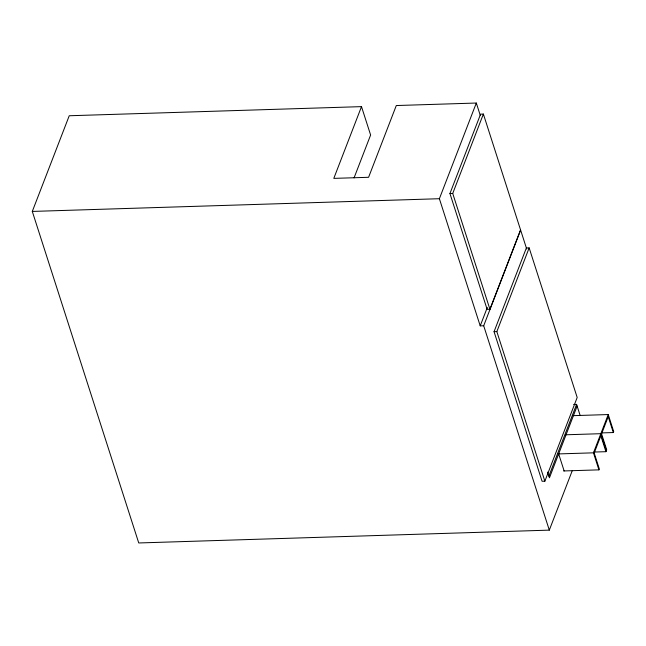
<?xml version="1.0" encoding="UTF-8"?>
<svg xmlns="http://www.w3.org/2000/svg" width="646" height="646" viewBox="0 0 646 646"><rect width="100%" height="100%" fill="white"/><g stroke="black" fill="none" stroke-linecap="round" stroke-linejoin="round"><path stroke-width="0.97" d="M572.122 471.039L549.31 530.132L138.745 542.963L32.3 211.428L69.235 115.755L361.502 106.63L370.618 135.014L354.065 177.876M361.502 106.63L333.804 178.377L368.591 177.295L396.297 105.54L476.32 103.037L480.269 115.343M526.708 249.017L520.628 230.097L483.692 325.762L480.212 325.875L439.385 198.71L476.32 103.037M449.939 193.534L480.592 114.148L483.378 114.059L520.555 229.863L489.91 309.256L487.124 309.337L449.939 193.534L452.725 193.445L483.378 114.059M480.212 325.875L487.318 307.472M494.053 331.689L526.369 247.975L529.155 247.886L577.185 397.476L544.861 481.189L542.083 481.278L494.053 331.689L496.839 331.6L529.155 247.886M548.882 476.126L576.587 404.372L573.616 404.469M577.128 406.076L549.431 477.83L547.582 472.081M563.667 470.958L598.923 469.86L593.456 452.83L608.233 414.554L572.97 415.661M598.923 469.86L599.294 468.899L594.191 453.007L600.837 435.784L605.94 451.683L594.013 452.055M605.94 451.683L606.683 449.769L601.579 433.87L608.225 416.654L613.329 432.545L601.402 432.917M613.329 432.545L613.7 431.593L608.233 414.554M32.3 211.428L439.385 198.71M565.573 434.79L600.845 433.692L606.311 450.722M558.201 453.928L593.456 452.83M576.587 404.372L580.173 415.54M558.661 453.912L564.136 470.942M452.725 193.445L489.91 309.256M496.839 331.6L544.861 481.189M483.692 325.762L549.31 530.132"/></g></svg>
